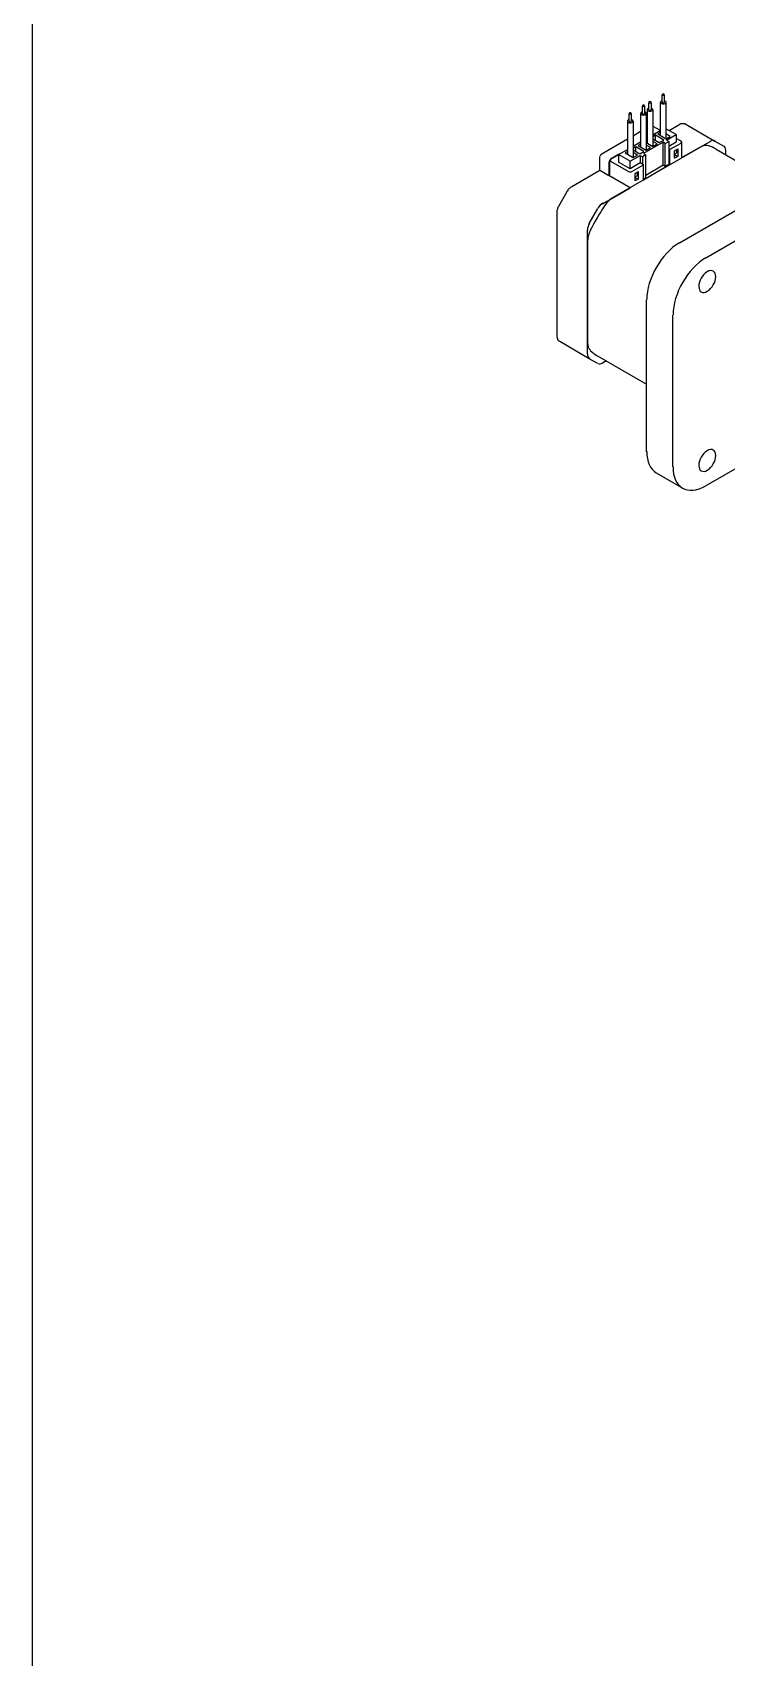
# Model space of a CAD drawing. Extents: x 23 to 317, y -101 to 289.
# Drawn here: x 23.4 to 58.6, y 29.5 to 112 of the extents above; entities that cross this region are included whole.
import ezdxf

# ---------------------------------------------------------------- set-up
doc = ezdxf.new("R2010")
doc.units = 0
doc.layers.get('0').update_dxf_attribs({"linetype": 'CONTINUOUS'})

msp = doc.modelspace()

# ---------------------------------------------------------------- linework, layer by layer
at = {"color": 1}
msp.add_lwpolyline([(317.359397, -100.885389), (23.359389, -100.885389), (23.359389, 289.114623), (317.359397, 289.114623), (317.359397, -100.885389), (317.359397, -100.885389)], close=True, dxfattribs=at)
at = {"color": 7}
for points in [[(54.333786, 108.303996), (54.333786, 107.913761)], [(54.453858, 108.303996), (54.453858, 107.913761)], [(54.663985, 108.484104), (54.663985, 108.108879)], [(54.784057, 108.484104), (54.784057, 108.108879)], [(55.249337, 108.484104), (55.249337, 106.803094)], [(55.339391, 108.874339), (55.339391, 108.484104)], [(55.459463, 108.874339), (55.459463, 108.484104)], [(55.534508, 108.484104), (55.534508, 106.637995)], [(53.583335, 107.523527), (53.583335, 105.842517)], [(53.65838, 107.913761), (53.65838, 107.523527)], [(53.778452, 107.913761), (53.778452, 107.523527)], [(53.868507, 107.523527), (53.868507, 105.677417)], [(54.243732, 107.913761), (54.243732, 106.232751)], [(54.528904, 107.913761), (54.528904, 106.067652)], [(54.58894, 108.108879), (54.58894, 106.412859)], [(54.874111, 108.108879), (54.874111, 106.262769)], [(55.699607, 107.058247), (56.239932, 107.373437)], [(56.239932, 107.373437), (56.26995, 107.388446), (56.299968, 107.403455), (56.344995, 107.418464), (56.360004, 107.418464), (56.375013, 107.418464), (56.390022, 107.418464), (56.42004, 107.418464), (56.435049, 107.418464), (56.450058, 107.418464), (56.480076, 107.418464), (56.495085, 107.403455), (56.510094, 107.403455), (56.525103, 107.388446)], [(56.525103, 107.388446), (58.026005, 106.517922), (58.476276, 106.262769)], [(53.583335, 106.607977), (52.247532, 105.842517)], [(54.243732, 106.998211), (53.868507, 106.773076)], [(54.58894, 107.193328), (54.528904, 107.16331)], [(54.528904, 106.637995), (54.58894, 106.668013)], [(54.58894, 106.56295), (54.528904, 106.532931)], [(54.874111, 107.283383), (55.249337, 107.073256)], [(54.874111, 106.833112), (55.249337, 107.058247)], [(54.874111, 106.637995), (55.204309, 106.442877), (55.429445, 106.56295), (55.009192, 106.818103), (54.874111, 106.728049)], [(55.009192, 106.56295), (55.009192, 106.818103)], [(55.249337, 106.953184), (55.129264, 106.878139), (55.549517, 106.637995), (55.759643, 106.758067), (55.534508, 106.893148)], [(56.059824, 106.848121), (55.534508, 107.148301)], [(55.564526, 106.56295), (56.059824, 106.848121), (56.059824, 106.457886)], [(55.564526, 106.56295), (55.684598, 106.487904)], [(56.314977, 106.517922), (56.059824, 106.653004)], [(56.224923, 101.354819), (66.250949, 107.133292)], [(50.761639, 104.206533), (52.187496, 105.032029), (52.187496, 105.737453)], [(52.727821, 105.602372), (53.133065, 105.842517)], [(53.133065, 105.842517), (52.727821, 105.602372)], [(57.290563, 106.202733), (52.832884, 103.63619)], [(53.133065, 105.842517), (53.583335, 106.09767)], [(53.718416, 105.497309), (53.133065, 105.842517), (53.133065, 105.452282)], [(53.583335, 105.992607), (53.463263, 105.917562), (53.868507, 105.677417), (54.093642, 105.797489), (53.868507, 105.932571)], [(53.718416, 105.107075), (53.718416, 105.497309), (54.228723, 105.78248), (54.228723, 105.407255)], [(53.868507, 106.262769), (54.243732, 106.472895)], [(53.868507, 106.067652), (54.213714, 105.872535), (54.42384, 105.992607), (54.003588, 106.232751), (53.868507, 106.142697)], [(54.003588, 105.977598), (54.003588, 106.232751)], [(54.243732, 106.367832), (54.12366, 106.292787), (54.543913, 106.052643), (54.754039, 106.187724), (54.528904, 106.307796)], [(54.228723, 105.78248), (54.348795, 105.722444), (54.348795, 105.33221)], [(54.393822, 104.596768), (54.513895, 104.656804), (54.513895, 105.812498), (54.348795, 105.722444)], [(54.513895, 104.791885), (55.399427, 105.302192), (55.399427, 106.457886), (54.393822, 105.887544)], [(54.393822, 105.887544), (54.513895, 105.812498)], [(54.528904, 106.442877), (54.874111, 106.24776)], [(54.874111, 106.24776), (55.099246, 106.382841), (54.874111, 106.502913)], [(55.399427, 105.302192), (55.50449, 105.242156), (55.50449, 106.39785), (55.399427, 106.457886)], [(55.50449, 106.39785), (55.684598, 106.487904), (55.684598, 105.33221), (55.50449, 105.242156)], [(56.059824, 106.457886), (55.684598, 106.24776)], [(55.684598, 106.112679), (55.729625, 106.082661), (55.729625, 105.302192)], [(55.729625, 106.082661), (56.314977, 106.412859)], [(55.984779, 106.022625), (56.149878, 106.127688), (56.149878, 105.737453), (55.984779, 105.647399), (55.984779, 106.022625)], [(55.984779, 105.857526), (56.089842, 105.917562), (56.089842, 106.09767)], [(55.984779, 105.842517), (56.149878, 105.737453)], [(57.80087, 106.502913), (56.390022, 105.692426), (56.344995, 105.722444)], [(56.344995, 105.662408), (56.344995, 106.457886)], [(67.016409, 106.037634), (57.560726, 100.57435)], [(58.086041, 106.112679), (61.282963, 104.266569)], [(58.56633, 106.052643), (58.56633, 105.827508)], [(52.187496, 105.032029), (52.202505, 105.032029), (52.202505, 105.01702), (52.217514, 105.01702)], [(52.217514, 105.01702), (52.637767, 104.776876)], [(52.637767, 105.452282), (52.637767, 104.776876)], [(52.682794, 104.746858), (52.682794, 105.542336)], [(52.727821, 105.497309), (53.643371, 104.971993)], [(53.808471, 104.971993), (54.393822, 105.302192), (54.228723, 105.407255), (53.718416, 105.107075), (53.133065, 105.452282)], [(54.138669, 104.581759), (53.97357, 104.491705), (53.97357, 104.86693), (54.138669, 104.971993), (54.138669, 104.581759)], [(53.97357, 104.701831), (54.093642, 104.761867), (54.093642, 104.941975)], [(55.684598, 105.33221), (55.729625, 105.302192), (54.393822, 104.536732)], [(54.393822, 104.536732), (54.393822, 105.302192)], [(50.536504, 103.981398), (50.566522, 104.011416), (50.581531, 104.056443), (50.611549, 104.086461), (50.641567, 104.116479), (50.671585, 104.146497), (50.701603, 104.176515), (50.731621, 104.191524), (50.761639, 104.206533)], [(52.322577, 103.33601), (53.718416, 104.146497), (52.637767, 104.776876)], [(53.97357, 104.671813), (54.138669, 104.581759)], [(50.101242, 103.215938), (50.536504, 103.981398)], [(50.146269, 96.326797), (50.13126, 96.341806), (50.116251, 96.356815), (50.101242, 96.371824), (50.086233, 96.386833), (50.071224, 96.401842), (50.056215, 96.416851), (50.056215, 96.43186), (50.041206, 96.446869), (50.041206, 96.461878), (50.026197, 96.476888), (50.026197, 96.521915), (50.011188, 96.551933), (50.011188, 96.59696), (50.011188, 102.915757), (50.011188, 102.960785), (50.011188, 102.990803), (50.026197, 103.03583), (50.041206, 103.065848), (50.041206, 103.110875), (50.071224, 103.155902), (50.086233, 103.18592), (50.101242, 103.215938)], [(51.647172, 102.330406), (52.082433, 103.095866)], [(51.557117, 95.681409), (51.557117, 102.000207)], [(51.557117, 101.414855), (51.557117, 96.266761)], [(54.558922, 90.728433), (54.558922, 98.458078)], [(55.894724, 89.962972), (55.894724, 97.677609)], [(52.082433, 95.21613), (51.647172, 95.456274), (50.146269, 96.326797)], [(52.037406, 95.621373), (54.558922, 94.165498)], [(52.517695, 95.351211), (52.322577, 95.231139)], [(63.054027, 92.154289), (57.560726, 89.002395)], [(56.390022, 88.882323), (55.054219, 89.647783)]]:
    msp.add_lwpolyline(points, dxfattribs=at)
for points in [[(54.364181, 108.338033), (54.343667, 108.323379), (54.343667, 108.299621), (54.364181, 108.284968)], [(54.438472, 108.338033), (54.417957, 108.352686), (54.384696, 108.352686), (54.364181, 108.338033)], [(54.364181, 108.284968), (54.384696, 108.270315), (54.417957, 108.270315), (54.438472, 108.284968)], [(54.438472, 108.284968), (54.458987, 108.299621), (54.458987, 108.323379), (54.438472, 108.338033)], [(54.672111, 108.191425), (54.611177, 108.175254), (54.577925, 108.136694), (54.592219, 108.098779)], [(54.69438, 108.518141), (54.673865, 108.503488), (54.673865, 108.47973), (54.69438, 108.465076)], [(54.768671, 108.518141), (54.748156, 108.532795), (54.714895, 108.532795), (54.69438, 108.518141)], [(54.69438, 108.465076), (54.714895, 108.450423), (54.748156, 108.450423), (54.768671, 108.465076)], [(54.768671, 108.465076), (54.789186, 108.47973), (54.789186, 108.503488), (54.768671, 108.518141)], [(54.870831, 108.098779), (54.885126, 108.136694), (54.851874, 108.175254), (54.790939, 108.191425)], [(55.347517, 108.56665), (55.286583, 108.55048), (55.253331, 108.51192), (55.267625, 108.474005)], [(55.267625, 108.474005), (55.28192, 108.43609), (55.3399, 108.409059), (55.406931, 108.409059)], [(55.369786, 108.908376), (55.349271, 108.893722), (55.349271, 108.869964), (55.369786, 108.855311)], [(55.3544, 108.491609), (55.3544, 108.470886), (55.377919, 108.454086), (55.406931, 108.454086)], [(55.444077, 108.908376), (55.423562, 108.923029), (55.390301, 108.923029), (55.369786, 108.908376)], [(55.369786, 108.855311), (55.390301, 108.840657), (55.423562, 108.840657), (55.444077, 108.855311)], [(55.406931, 108.454086), (55.435944, 108.454086), (55.459463, 108.470886), (55.459463, 108.491609)], [(55.406931, 108.409059), (55.473962, 108.409059), (55.531943, 108.43609), (55.546237, 108.474005)], [(55.444077, 108.855311), (55.464592, 108.869964), (55.464592, 108.893722), (55.444077, 108.908376)], [(55.546237, 108.474005), (55.560531, 108.51192), (55.52728, 108.55048), (55.466345, 108.56665)], [(53.666507, 107.606073), (53.605572, 107.589902), (53.572321, 107.551342), (53.586615, 107.513428)], [(53.586615, 107.513428), (53.600909, 107.475513), (53.65889, 107.448482), (53.725921, 107.448482)], [(53.688776, 107.947798), (53.668261, 107.933145), (53.668261, 107.909387), (53.688776, 107.894733)], [(53.673389, 107.531031), (53.673389, 107.510308), (53.696908, 107.493509), (53.725921, 107.493509)], [(53.763066, 107.947798), (53.742552, 107.962452), (53.70929, 107.962452), (53.688776, 107.947798)], [(53.688776, 107.894733), (53.70929, 107.88008), (53.742552, 107.88008), (53.763066, 107.894733)], [(53.725921, 107.493509), (53.754933, 107.493509), (53.778452, 107.510308), (53.778452, 107.531031)], [(53.725921, 107.448482), (53.792952, 107.448482), (53.850932, 107.475513), (53.865227, 107.513428)], [(53.763066, 107.894733), (53.783581, 107.909387), (53.783581, 107.933145), (53.763066, 107.947798)], [(53.865227, 107.513428), (53.879521, 107.551342), (53.84627, 107.589902), (53.785335, 107.606073)], [(54.341913, 107.996307), (54.280978, 107.980137), (54.247727, 107.941577), (54.262021, 107.903662)], [(54.262021, 107.903662), (54.276315, 107.865747), (54.334296, 107.838716), (54.401327, 107.838716)], [(54.348795, 107.921266), (54.348795, 107.900543), (54.372314, 107.883743), (54.401327, 107.883743)], [(54.401327, 107.883743), (54.430339, 107.883743), (54.453858, 107.900543), (54.453858, 107.921266)], [(54.401327, 107.838716), (54.468358, 107.838716), (54.526338, 107.865747), (54.540633, 107.903662)], [(54.540633, 107.903662), (54.554927, 107.941577), (54.521675, 107.980137), (54.460741, 107.996307)], [(54.592219, 108.098779), (54.606514, 108.060865), (54.664494, 108.033834), (54.731525, 108.033834)], [(54.678994, 108.116383), (54.678994, 108.09566), (54.702513, 108.078861), (54.731525, 108.078861)], [(54.731525, 108.078861), (54.760538, 108.078861), (54.784057, 108.09566), (54.784057, 108.116383)], [(54.731525, 108.033834), (54.798556, 108.033834), (54.856537, 108.060865), (54.870831, 108.098779)], [(54.87786, 107.298321), (54.877596, 107.298474), (54.87733, 107.298626), (54.877064, 107.298777)], [(58.044752, 106.529633), (57.980976, 106.566452), (57.894907, 106.558624), (57.805481, 106.507872)], [(52.258792, 105.842446), (52.223962, 105.822338), (52.202505, 105.785176), (52.202505, 105.744958)], [(56.312025, 106.417632), (56.355985, 106.444009), (56.355985, 106.486773), (56.312025, 106.513149)], [(57.706581, 106.284231), (57.588618, 106.323184), (57.443429, 106.298072), (57.294222, 106.212907)], [(58.089612, 106.111886), (57.968076, 106.182049), (57.839306, 106.239425), (57.704002, 106.283701)], [(58.580819, 106.056391), (58.580051, 106.159212), (58.543791, 106.237661), (58.480014, 106.27448)], [(52.733761, 105.597626), (52.688939, 105.572742), (52.653305, 105.511016), (52.654169, 105.459757)], [(52.730773, 105.597599), (52.686813, 105.571223), (52.686813, 105.528458), (52.730773, 105.502082)], [(53.646324, 104.976766), (53.690284, 104.95039), (53.761558, 104.95039), (53.805518, 104.976766)], [(52.425854, 103.230092), (52.154596, 102.827827), (51.909954, 102.404063), (51.697241, 101.968)], [(52.327188, 103.355978), (52.237762, 103.305226), (52.152303, 103.215707), (52.089611, 103.107114)], [(52.836543, 103.631355), (52.687336, 103.54619), (52.542725, 103.405891), (52.425822, 103.23288)], [(51.65435, 102.341654), (51.591658, 102.233061), (51.55687, 102.11429), (51.557638, 102.011468)], [(51.697594, 101.971748), (51.606226, 101.783996), (51.557042, 101.588606), (51.557902, 101.416807)], [(56.23634, 101.353993), (55.315388, 100.819704), (54.567057, 99.523457), (54.564896, 98.458744)], [(57.572143, 100.588533), (56.65119, 100.054244), (55.902859, 98.757997), (55.900699, 97.693284)], [(58.07417, 99.628684), (58.073565, 99.903137), (57.880157, 100.014793), (57.642181, 99.878074)], [(57.642181, 99.878074), (57.404204, 99.741356), (57.211776, 99.408035), (57.212381, 99.133582)], [(57.212381, 99.133582), (57.212985, 98.859129), (57.406394, 98.747473), (57.64437, 98.884192)], [(57.64437, 98.884192), (57.882347, 99.020911), (58.074775, 99.354231), (58.07417, 99.628684)], [(51.557902, 96.283721), (51.558762, 96.111922), (51.609617, 95.973632), (51.702339, 95.890956)], [(51.692218, 95.870184), (51.79822, 95.775153), (51.9123, 95.69233), (52.033836, 95.622167)], [(51.557638, 95.692671), (51.558405, 95.589849), (51.594666, 95.5114), (51.658442, 95.474581)], [(52.093704, 95.219428), (52.157481, 95.182609), (52.24355, 95.190437), (52.332976, 95.241189)], [(58.07417, 90.533218), (58.073565, 90.807671), (57.880157, 90.919326), (57.642181, 90.782608)], [(54.564896, 90.744108), (54.563858, 90.232814), (54.738549, 89.844387), (55.050538, 89.664273)], [(57.642181, 90.782608), (57.404204, 90.645889), (57.211776, 90.312568), (57.212381, 90.038115)], [(57.212381, 90.038115), (57.212985, 89.763662), (57.406394, 89.652006), (57.64437, 89.788725)], [(57.64437, 89.788725), (57.882347, 89.925444), (58.074775, 90.258765), (58.07417, 90.533218)], [(55.900699, 89.963638), (55.898538, 88.898926), (56.643365, 88.468933), (57.564318, 89.003221)]]:
    msp.add_open_spline(points, degree=3, dxfattribs=at)

doc.saveas('drawing.dxf')
